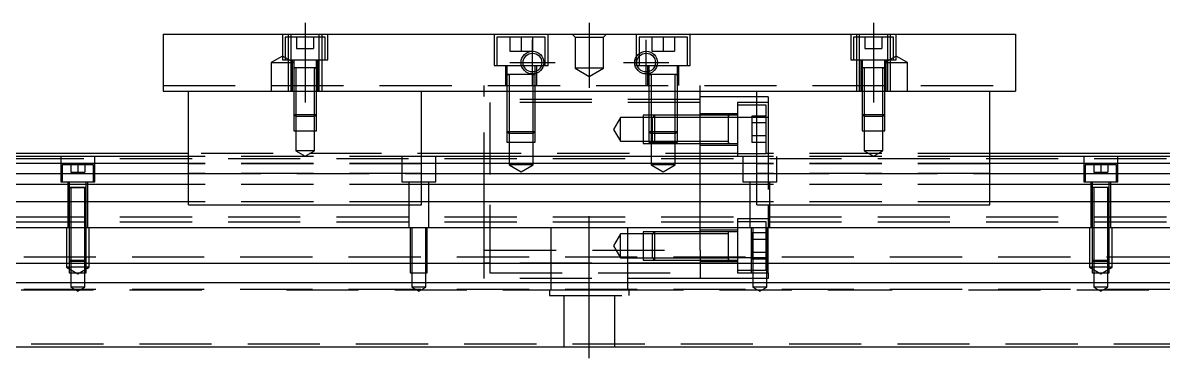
# Model space of a CAD drawing. Extents: x -10 to 787, y -278 to 77.
# Drawn here: x 190.3 to 391, y -219.6 to -160.6 of the extents above; entities that cross this region are included whole.
import ezdxf

# ---------------------------------------------------------------- set-up
doc = ezdxf.new("R2010")
doc.units = 0
doc.linetypes.add('CENTER', pattern=[50.8, 31.75, -6.35, 6.35, -6.35])
doc.linetypes.add('DASHED', pattern=[19.05, 12.7, -6.35])
doc.layers.get('0').update_dxf_attribs({"linetype": 'CONTINUOUS'})
doc.layers.add('CENTER', color=1, linetype='CENTER')

msp = doc.modelspace()

# ---------------------------------------------------------------- linework, layer by layer
at = {"color": 7, "linetype": 'CONTINUOUS'}
for p, q in [((215, -162.58), (365, -162.58)), ((215, -162.58), (215, -172.58)), ((365, -162.58), (365, -172.58)), ((305.500006, -169.68), (300.499994, -169.68)), ((305.500006, -169.68), (300.499994, -169.68)), ((215, -172.58), (365, -172.58)), ((219.5, -192.58), (219.5, -172.58)), ((260.5, -192.58), (260.5, -172.58)), ((309.5, -184.08), (309.5, -172.58)), ((319.5, -173.58), (309.5, -173.58)), ((319.5, -192.58), (319.5, -172.58)), ((360.5, -192.58), (360.5, -172.58)), ((219.5, -184.08), (0, -184.08)), ((219.5, -183.58), (60.5, -183.58)), ((319.5, -184.08), (260.5, -184.08)), ((530, -183.58), (360.5, -183.58)), ((580, -184.08), (360.5, -184.08)), ((219.5, -185.332272), (0, -185.332272)), ((319.5, -185.332272), (260.5, -185.332272)), ((580, -185.332272), (360.5, -185.332272)), ((0, -187.10668), (219.5, -187.10668)), ((260.5, -187.10668), (319.5, -187.10668)), ((360.5, -187.10668), (580, -187.10668)), ((219.5, -189.003076), (0, -189.003076)), ((319.5, -189.003076), (260.5, -189.003076)), ((580, -189.003076), (360.5, -189.003076)), ((219.5, -192.057372), (0, -192.057372)), ((219.5, -192.58), (260.5, -192.58)), ((319.5, -192.057372), (260.5, -192.057372)), ((319.5, -192.58), (360.5, -192.58)), ((580, -192.057372), (360.5, -192.057372)), ((0, -196.58), (580, -196.58)), ((0, -202.88), (580, -202.88)), ((0, -206.28), (580, -206.28)), ((0, -217.58), (580, -217.58))]:
    msp.add_line(p, q, dxfattribs=at)
at = {"color": 3, "linetype": 'DASHED'}
for p, q in [((236, -162.58), (236, -167.08)), ((243.5, -163.08), (236.5, -163.08)), ((236.5, -163.08), (236.5, -167.08)), ((237.000006, -162.58), (237.000006, -163.08)), ((237.000006, -163.08), (237.000006, -167.08)), ((237.5, -162.58), (237.5, -172.58)), ((238.5, -163.08), (238.5, -165.08)), ((240, -163.08), (240, -165.08)), ((241.5, -163.08), (241.5, -165.08)), ((242.5, -172.58), (242.5, -162.58)), ((242.999994, -163.08), (242.999994, -162.58)), ((242.999994, -167.08), (242.999994, -163.08)), ((243.5, -167.08), (243.5, -163.08)), ((244, -167.08), (244, -162.58)), ((273.25, -162.58), (273.25, -168.08)), ((282.25, -163.08), (273.75, -163.08)), ((273.75, -163.08), (273.75, -168.08)), ((276, -163.08), (276, -165.58)), ((278, -163.08), (278, -165.58)), ((280, -163.08), (280, -165.58)), ((282.25, -168.08), (282.25, -163.08)), ((282.75, -168.08), (282.75, -162.58)), ((287.5, -163.08), (287, -162.58)), ((287.5, -163.08), (287.5, -168.58)), ((287.5, -163.08), (292.5, -163.08)), ((292.5, -163.08), (293, -162.58)), ((292.5, -168.58), (292.5, -163.08)), ((298.25, -162.58), (298.25, -168.08)), ((307.25, -163.08), (298.75, -163.08)), ((298.75, -163.08), (298.75, -166.01875)), ((301, -163.08), (301, -165.58)), ((303, -163.08), (303, -165.58)), ((305, -163.08), (305, -165.58)), ((307.25, -168.08), (307.25, -163.08)), ((307.75, -168.08), (307.75, -162.58)), ((336, -162.58), (336, -167.08)), ((343.5, -163.08), (336.5, -163.08)), ((336.5, -163.08), (336.5, -167.08)), ((337.000006, -162.58), (337.000006, -163.08)), ((337.000006, -163.08), (337.000006, -167.08)), ((337.5, -162.58), (337.5, -172.58)), ((338.5, -163.08), (338.5, -165.08)), ((340, -163.08), (340, -165.08)), ((341.5, -163.08), (341.5, -165.08)), ((342.5, -172.58), (342.5, -162.58)), ((342.999994, -163.08), (342.999994, -162.58)), ((342.999994, -167.08), (342.999994, -163.08)), ((343.5, -167.08), (343.5, -163.08)), ((344, -167.08), (344, -162.58)), ((236, -166.4253), (234, -167.58)), ((238, -167.58), (236, -166.4253)), ((238.5, -165.08), (240, -165.08)), ((240, -165.08), (241.5, -165.08)), ((276, -165.58), (278, -165.58)), ((278, -165.58), (280, -165.58)), ((298.75, -166.01875), (298.75, -166.502968)), ((298.75, -166.502968), (298.75, -168.08)), ((301, -165.58), (303, -165.58)), ((303, -165.58), (305, -165.58)), ((338.5, -165.08), (340, -165.08)), ((340, -165.08), (341.5, -165.08)), ((344, -166.4253), (342, -167.58)), ((346, -167.58), (344, -166.4253)), ((234, -167.58), (238, -167.58)), ((234, -167.58), (234, -172.58)), ((236, -167.08), (244, -167.08)), ((237.000006, -167.08), (237.000006, -172.58)), ((237.75, -167.08), (237.75, -172.58)), ((242.000006, -168.48), (237.999994, -168.48)), ((242.000006, -168.48), (237.999994, -168.48)), ((238, -167.08), (238, -168.48)), ((238, -168.475), (238, -168.48)), ((238, -168.48), (238.216462, -168.48)), ((238.216708, -168.48), (238, -168.48)), ((238, -168.48), (238, -168.485)), ((238, -168.48), (238, -172.58)), ((241.783332, -168.48), (238.216708, -168.48)), ((238.35, -168.48), (238.35, -172.58)), ((241.65, -172.58), (241.65, -168.48)), ((242, -168.48), (241.783332, -168.48)), ((241.783538, -168.48), (242, -168.48)), ((242, -168.48), (242, -167.08)), ((242, -168.48), (242, -168.475)), ((242, -168.485), (242, -168.48)), ((242, -172.58), (242, -168.48)), ((242.25, -172.58), (242.25, -167.08)), ((242.999994, -172.58), (242.999994, -167.08)), ((273.25, -168.08), (282.75, -168.08)), ((275.25, -168.08), (275.25, -171.58)), ((275.5, -168.08), (275.5, -169.68)), ((280.5, -169.152418), (280.5, -168.08)), ((280.75, -171.58), (280.75, -168.08)), ((298.25, -168.08), (307.75, -168.08)), ((300.25, -168.08), (300.25, -171.58)), ((300.5, -168.08), (300.5, -169.152418)), ((305.5, -169.68), (305.5, -168.08)), ((305.75, -171.58), (305.75, -168.08)), ((336, -167.08), (344, -167.08)), ((337.000006, -167.08), (337.000006, -172.58)), ((337.75, -167.08), (337.75, -172.58)), ((342.000006, -168.48), (337.999994, -168.48)), ((342.000006, -168.48), (337.999994, -168.48)), ((342.000006, -168.48), (337.999994, -168.48)), ((338, -167.08), (338, -168.48)), ((338, -168.475), (338, -168.48)), ((338, -168.48), (338.216462, -168.48)), ((338.216708, -168.48), (338, -168.48)), ((338, -168.48), (338, -168.485)), ((338, -168.48), (338, -172.58)), ((341.783332, -168.48), (338.216708, -168.48)), ((338.35, -168.48), (338.35, -172.58)), ((341.65, -172.58), (341.65, -168.48)), ((342, -168.48), (341.783332, -168.48)), ((341.783538, -168.48), (342, -168.48)), ((342, -168.48), (342, -167.08)), ((342, -167.58), (346, -167.58)), ((342, -168.48), (342, -168.475)), ((342, -168.485), (342, -168.48)), ((342, -172.58), (342, -168.48)), ((342.25, -172.58), (342.25, -167.08)), ((342.999994, -172.58), (342.999994, -167.08)), ((346, -172.58), (346, -167.58)), ((280.500006, -169.68), (275.499994, -169.68)), ((280.500006, -169.68), (275.499994, -169.68)), ((280.500006, -169.68), (275.499994, -169.68)), ((275.5, -169.675), (275.5, -169.68)), ((275.5, -169.68), (275.757448, -169.68)), ((275.757468, -169.68), (275.5, -169.68)), ((275.5, -169.68), (275.5, -169.685)), ((275.5, -169.68), (275.5, -171.58)), ((280.013852, -169.68), (275.757468, -169.68)), ((275.9, -169.68), (275.9, -171.58)), ((280.242552, -169.68), (280.013852, -169.68)), ((280.1, -171.58), (280.1, -169.68)), ((280.5, -169.68), (280.242552, -169.68)), ((280.242602, -169.68), (280.5, -169.68)), ((280.5, -169.516492), (280.5, -169.152418)), ((280.5, -169.68), (280.5, -169.516492)), ((280.5, -169.68), (280.5, -169.675)), ((280.5, -169.685), (280.5, -169.68)), ((280.5, -171.58), (280.5, -169.68)), ((287.5, -168.58), (290, -170.023376)), ((292.5, -168.58), (287.5, -168.58)), ((290, -170.023376), (292.5, -168.58)), ((300.5, -169.152418), (300.5, -169.516492)), ((300.5, -169.516492), (300.5, -169.68)), ((300.5, -169.675), (300.5, -169.68)), ((300.5, -169.68), (300.757448, -169.68)), ((300.757468, -169.68), (300.5, -169.68)), ((300.5, -169.68), (300.5, -169.685)), ((300.5, -169.68), (300.5, -171.58)), ((305.242552, -169.68), (300.757468, -169.68)), ((300.9, -169.68), (300.9, -171.58)), ((305.1, -171.58), (305.1, -169.68)), ((305.5, -169.68), (305.242552, -169.68)), ((305.242602, -169.68), (305.5, -169.68)), ((305.5, -169.68), (305.5, -169.675)), ((305.5, -169.685), (305.5, -169.68)), ((305.5, -171.58), (305.5, -169.68)), ((215, -171.58), (365, -171.58)), ((271.5, -172.58), (271.5, -171.58)), ((275.5, -171.58), (275.5, -172.58)), ((275.500006, -171.58), (275.500006, -172.58)), ((275.9, -171.58), (275.9, -172.58)), ((280.1, -172.58), (280.1, -171.58)), ((280.499994, -172.58), (280.499994, -171.58)), ((280.5, -172.58), (280.5, -171.58)), ((300.5, -171.58), (300.5, -172.58)), ((300.500006, -171.58), (300.500006, -172.58)), ((300.9, -171.58), (300.9, -172.58)), ((305.1, -172.58), (305.1, -171.58)), ((305.499994, -172.58), (305.499994, -171.58)), ((305.5, -172.58), (305.5, -171.58)), ((309.5, -172.58), (309.5, -171.58)), ((238, -172.58), (238, -176.73)), ((238.000006, -172.58), (238.000002, -176.73)), ((238.35, -172.58), (238.35, -177.08)), ((241.65, -177.08), (241.65, -172.58)), ((241.999998, -176.73), (241.999994, -172.58)), ((242, -176.73), (242, -172.58)), ((271.5, -192.58), (271.5, -172.58)), ((309.5, -174.08), (271.5, -174.08)), ((275.5, -172.58), (275.5, -179.68)), ((275.500006, -172.58), (275.500002, -179.68)), ((275.9, -172.58), (275.9, -180.08)), ((280.1, -180.08), (280.1, -172.58)), ((280.499998, -179.68), (280.499994, -172.58)), ((280.5, -179.68), (280.5, -172.58)), ((300.5, -172.58), (300.5, -179.68)), ((300.500006, -172.58), (300.500002, -179.68)), ((300.9, -172.58), (300.9, -180.08)), ((305.1, -180.08), (305.1, -172.58)), ((305.499998, -179.68), (305.499994, -172.58)), ((305.5, -179.68), (305.5, -172.58)), ((321.5, -173.58), (319.5, -173.58)), ((321.5, -173.58), (321.5, -177.210684)), ((338, -172.58), (338, -176.73)), ((338.000006, -172.58), (338.000002, -176.73)), ((338.35, -172.58), (338.35, -177.08)), ((341.65, -177.08), (341.65, -172.58)), ((341.999998, -176.73), (341.999994, -172.58)), ((342, -176.73), (342, -172.58)), ((272.5, -174.58), (272.5, -192.58)), ((309.5, -174.58), (272.5, -174.58)), ((316.1, -174.58), (316.1, -184.08)), ((321.5, -174.58), (316.1, -174.58)), ((321.1, -175.08), (316.1, -175.08)), ((321.1, -183.58), (321.1, -175.08)), ((238, -176.73), (242, -176.73)), ((238, -176.73), (238.35, -177.08)), ((238.000002, -176.73), (238.000006, -179.58)), ((241.65, -177.08), (238.35, -177.08)), ((238.35, -177.08), (238.35, -179.58)), ((241.65, -177.08), (242, -176.73)), ((241.65, -179.58), (241.65, -177.08)), ((241.999994, -179.58), (241.999998, -176.73)), ((295.5, -177.23), (294.287564, -179.33)), ((295.5, -181.43), (295.5, -177.23)), ((299.5, -177.23), (295.5, -177.23)), ((299.5, -176.830006), (299.5, -181.829994)), ((301.5, -176.830006), (299.5, -176.830006)), ((301.1, -177.23), (299.5, -177.23)), ((301.5, -176.83), (301.1, -177.23)), ((301.1, -181.43), (301.1, -177.23)), ((309.5, -177.23), (301.1, -177.23)), ((309.5, -177.23), (301.1, -177.23)), ((301.5, -176.83), (301.5, -181.83)), ((309.5, -176.83), (301.5, -176.83)), ((309.5, -176.830006), (301.5, -176.830006)), ((316.1, -176.58), (309.5, -176.58)), ((314.505, -176.83), (309.5, -176.83)), ((321.5, -177.210684), (309.5, -177.210684)), ((314.5, -177.23), (309.5, -177.23)), ((316.1, -176.83), (314.495, -176.83)), ((314.5, -179.179968), (314.5, -176.829994)), ((314.5, -176.83), (314.5, -177.087448)), ((314.5, -177.087468), (314.5, -176.83)), ((314.5, -179.179954), (314.5, -177.087468)), ((318.6, -177.020598), (318.6, -178.1753)), ((321.1, -177.020598), (318.6, -177.020598)), ((321.1, -178.1753), (318.6, -178.1753)), ((318.6, -178.1753), (318.6, -180.4847)), ((321.5, -177.210684), (321.5, -192.58)), ((338, -176.73), (342, -176.73)), ((338, -176.73), (338.35, -177.08)), ((338.000002, -176.73), (338.000006, -179.58)), ((341.65, -177.08), (338.35, -177.08)), ((338.35, -177.08), (338.35, -179.58)), ((341.65, -177.08), (342, -176.73)), ((341.65, -179.58), (341.65, -177.08)), ((341.999994, -179.58), (341.999998, -176.73)), ((238.000006, -179.58), (241.999994, -179.58)), ((238.35, -179.58), (238.35, -183.08)), ((241.65, -183.08), (241.65, -179.58)), ((275.5, -179.68), (280.5, -179.68)), ((275.5, -179.68), (275.9, -180.08)), ((275.500002, -179.68), (275.500006, -181.58)), ((280.1, -180.08), (275.9, -180.08)), ((275.9, -180.08), (275.9, -181.58)), ((280.1, -180.08), (280.5, -179.68)), ((280.1, -181.58), (280.1, -180.08)), ((280.499994, -181.58), (280.499998, -179.68)), ((294.287564, -179.33), (295.5, -181.43)), ((300.5, -179.68), (305.5, -179.68)), ((300.5, -179.68), (300.9, -180.08)), ((300.500002, -179.68), (300.500006, -181.58)), ((305.1, -180.08), (300.9, -180.08)), ((300.9, -180.08), (300.9, -181.58)), ((305.1, -180.08), (305.5, -179.68)), ((305.1, -181.58), (305.1, -180.08)), ((305.499994, -181.58), (305.499998, -179.68)), ((314.5, -179.53002), (314.5, -179.179954)), ((314.5, -179.480032), (314.5, -179.179968)), ((314.5, -181.829148), (314.5, -179.480032)), ((314.5, -181.572552), (314.5, -179.53002)), ((321.1, -180.4847), (318.6, -180.4847)), ((318.6, -180.4847), (318.6, -181.639402)), ((338.000006, -179.58), (341.999994, -179.58)), ((338.35, -179.58), (338.35, -183.08)), ((341.65, -183.08), (341.65, -179.58)), ((275.500006, -181.58), (280.499994, -181.58)), ((275.9, -181.58), (275.9, -185.58)), ((280.1, -185.58), (280.1, -181.58)), ((295.5, -181.43), (299.5, -181.43)), ((299.5, -181.43), (301.1, -181.43)), ((299.5, -181.829994), (301.5, -181.829994)), ((300.500006, -181.58), (305.499994, -181.58)), ((300.9, -181.58), (300.9, -185.58)), ((301.1, -181.43), (309.5, -181.43)), ((301.1, -181.43), (301.5, -181.83)), ((301.1, -181.43), (309.5, -181.43)), ((301.5, -181.829994), (309.5, -181.829994)), ((301.5, -181.83), (309.5, -181.83)), ((305.1, -185.58), (305.1, -181.58)), ((309.5, -181.43), (314.5, -181.43)), ((309.5, -181.83), (314.505, -181.83)), ((309.5, -182.08), (316.1, -182.08)), ((314.495, -181.83), (316.1, -181.83)), ((314.5, -181.83), (314.5, -181.572552)), ((314.5, -181.572602), (314.5, -181.83)), ((314.5, -181.830006), (314.5, -181.829148)), ((321.1, -181.639402), (318.6, -181.639402)), ((55, -184.455), (530, -184.455)), ((197, -184.08), (197, -188.58)), ((203, -188.58), (203, -184.08)), ((272.5, -183.58), (219.5, -183.58)), ((260.5, -184.08), (219.5, -184.08)), ((241.65, -183.08), (238.35, -183.08)), ((238.35, -183.08), (240, -184.032628)), ((240, -184.032628), (241.65, -183.08)), ((257, -184.08), (257, -188.58)), ((263, -188.58), (263, -184.08)), ((316.1, -183.58), (272.5, -183.58)), ((309.5, -196.58), (309.5, -184.08)), ((316.1, -183.58), (321.1, -183.58)), ((317, -184.08), (317, -188.58)), ((360.5, -184.08), (319.5, -184.08)), ((321.5, -183.58), (321.1, -183.58)), ((360.5, -183.58), (321.5, -183.58)), ((323, -188.58), (323, -184.08)), ((341.65, -183.08), (338.35, -183.08)), ((338.35, -183.08), (340, -184.032628)), ((340, -184.032628), (341.65, -183.08)), ((377, -184.08), (377, -188.58)), ((383, -188.58), (383, -184.08)), ((202.75, -185.58), (197.25, -185.58)), ((197.25, -185.58), (197.25, -188.58)), ((198.75, -185.58), (198.75, -186.88)), ((200, -185.58), (200, -186.88)), ((201.25, -185.58), (201.25, -186.88)), ((202.75, -188.58), (202.75, -185.58)), ((260.5, -185.332272), (219.5, -185.332272)), ((260.5, -185.377056), (219.5, -185.377056)), ((280.1, -185.58), (275.9, -185.58)), ((275.9, -185.58), (278, -186.792436)), ((278, -186.792436), (280.1, -185.58)), ((305.1, -185.58), (300.9, -185.58)), ((300.9, -185.58), (303, -186.792436)), ((303, -186.792436), (305.1, -185.58)), ((360.5, -185.332272), (319.5, -185.332272)), ((360.5, -185.377056), (319.5, -185.377056)), ((382.75, -185.58), (377.25, -185.58)), ((377.25, -185.58), (377.25, -188.58)), ((378.75, -185.58), (378.75, -186.88)), ((380, -185.58), (380, -186.88)), ((381.25, -185.58), (381.25, -186.88)), ((382.75, -188.58), (382.75, -185.58)), ((197, -188.58), (203, -188.58)), ((198.25, -188.58), (198.25, -196.58)), ((198.5, -188.58), (198.5, -189.58)), ((198.75, -186.88), (200, -186.88)), ((200, -186.88), (201.25, -186.88)), ((201.5, -189.58), (201.5, -188.58)), ((201.75, -196.58), (201.75, -188.58)), ((260.5, -187.08), (219.5, -187.08)), ((219.5, -187.10668), (260.5, -187.10668)), ((257, -188.58), (263, -188.58)), ((258.25, -188.58), (258.25, -196.58)), ((261.75, -196.58), (261.75, -188.58)), ((317, -188.58), (323, -188.58)), ((318.25, -188.58), (318.25, -196.58)), ((360.5, -187.08), (319.5, -187.08)), ((319.5, -187.10668), (360.5, -187.10668)), ((321.75, -196.58), (321.75, -188.58)), ((377, -188.58), (383, -188.58)), ((378.25, -188.58), (378.25, -196.58)), ((378.5, -188.58), (378.5, -189.58)), ((378.75, -186.88), (380, -186.88)), ((380, -186.88), (381.25, -186.88)), ((381.5, -189.58), (381.5, -188.58)), ((381.75, -196.58), (381.75, -188.58)), ((201.500006, -189.58), (198.499994, -189.58)), ((199.998804, -189.58), (198.499994, -189.58)), ((201.500006, -189.58), (198.499994, -189.58)), ((198.5, -189.575), (198.5, -189.58)), ((198.5, -189.58), (198.62467, -189.58)), ((198.624678, -189.58), (198.5, -189.58)), ((198.5, -189.58), (198.5, -196.58)), ((198.5, -189.58), (198.5, -189.585)), ((198.62467, -189.58), (201.375392, -189.58)), ((199.998804, -189.58), (198.624678, -189.58)), ((198.75, -189.58), (198.75, -196.58)), ((201.500006, -189.58), (199.998804, -189.58)), ((201.37533, -189.58), (199.998804, -189.58)), ((201.25, -196.58), (201.25, -189.58)), ((201.5, -189.58), (201.37533, -189.58)), ((201.375392, -189.58), (201.5, -189.58)), ((201.5, -189.58), (201.5, -189.575)), ((201.5, -196.58), (201.5, -189.58)), ((201.5, -189.585), (201.5, -189.58)), ((260.5, -189.003076), (219.5, -189.003076)), ((360.5, -189.003076), (319.5, -189.003076)), ((379.998804, -189.58), (378.499994, -189.58)), ((378.5, -189.575), (378.5, -189.58)), ((378.624678, -189.58), (378.5, -189.58)), ((378.5, -189.58), (378.5, -196.58)), ((378.5, -189.58), (378.5, -189.585)), ((379.998804, -189.58), (378.624678, -189.58)), ((378.75, -189.58), (378.75, -196.58)), ((381.500006, -189.58), (379.998804, -189.58)), ((381.37533, -189.58), (379.998804, -189.58)), ((381.25, -196.58), (381.25, -189.58)), ((381.5, -189.58), (381.37533, -189.58)), ((381.5, -189.58), (381.5, -189.575)), ((381.5, -196.58), (381.5, -189.58)), ((381.5, -189.585), (381.5, -189.58)), ((260.5, -192.057372), (219.5, -192.057372)), ((260.5, -192.08), (219.5, -192.08)), ((271.5, -196.58), (271.5, -192.58)), ((272.5, -192.58), (272.5, -196.58)), ((360.5, -192.057372), (319.5, -192.057372)), ((360.5, -192.08), (319.5, -192.08)), ((321.5, -192.58), (321.5, -196.58)), ((55, -194.705), (530, -194.705)), ((55, -195.58), (530, -195.58)), ((198, -196.58), (198, -203.58)), ((198.5, -196.58), (198.5, -202.33)), ((198.500006, -196.58), (198.500002, -202.33)), ((198.75, -196.58), (198.75, -202.58)), ((201.25, -202.58), (201.25, -196.58)), ((201.499998, -202.33), (201.499994, -196.58)), ((201.5, -202.33), (201.5, -196.58)), ((202, -203.58), (202, -196.58)), ((258.500006, -196.58), (258.500006, -202.88)), ((258.75, -196.58), (258.75, -204.58)), ((261.25, -204.58), (261.25, -196.58)), ((261.499994, -202.88), (261.499994, -196.58)), ((271.5, -200.58), (271.5, -196.58)), ((272.5, -196.58), (272.5, -202.88)), ((283.291796, -207.58), (283.291796, -196.58)), ((296.708204, -196.58), (296.708204, -207.58)), ((309.5, -200.58), (309.5, -196.58)), ((316.1, -195.08), (316.1, -204.58)), ((321.5, -195.08), (316.1, -195.08)), ((321.1, -195.58), (316.1, -195.58)), ((318.500006, -196.58), (318.500006, -202.88)), ((318.75, -196.58), (318.75, -204.58)), ((321.1, -196.58), (321.1, -195.58)), ((321.1, -202.88), (321.1, -196.58)), ((321.25, -204.58), (321.25, -196.58)), ((321.499994, -202.88), (321.499994, -196.58)), ((378, -196.58), (378, -203.58)), ((378.5, -196.58), (378.5, -202.33)), ((378.500006, -196.58), (378.500002, -202.33)), ((378.75, -196.58), (378.75, -202.58)), ((381.25, -202.58), (381.25, -196.58)), ((381.499998, -202.33), (381.499994, -196.58)), ((381.5, -202.33), (381.5, -196.58)), ((382, -203.58), (382, -196.58)), ((295.5, -197.73), (294.287564, -199.83)), ((295.5, -201.93), (295.5, -197.73)), ((299.5, -197.73), (295.5, -197.73)), ((301.5, -197.330002), (299.5, -197.330006)), ((299.5, -197.330006), (299.5, -202.329994)), ((301.1, -197.73), (299.5, -197.73)), ((301.5, -197.33), (301.1, -197.73)), ((301.1, -201.93), (301.1, -197.73)), ((309.5, -197.73), (301.1, -197.73)), ((301.5, -197.33), (301.5, -202.33)), ((309.5, -197.33), (301.5, -197.33)), ((309.5, -197.330006), (301.5, -197.330002)), ((316.1, -197.08), (309.5, -197.08)), ((314.5, -197.33), (309.5, -197.33)), ((314.5, -197.73), (309.5, -197.73)), ((314.5, -197.33), (314.495, -197.33)), ((314.5, -199.679968), (314.5, -197.329994)), ((314.5, -199.83), (314.5, -197.329994)), ((314.5, -202.330006), (314.5, -197.329994)), ((314.5, -197.587468), (314.5, -197.33)), ((316.1, -197.33), (314.5, -197.33)), ((314.505, -197.33), (314.5, -197.33)), ((314.5, -199.629974), (314.5, -197.587468)), ((318.6, -197.520598), (318.6, -198.6753)), ((321.1, -197.520598), (318.6, -197.520598)), ((271.5, -200.58), (309.5, -200.58)), ((271.5, -202.88), (271.5, -200.58)), ((294.287564, -199.83), (295.5, -201.93)), ((309.5, -200.58), (309.5, -202.88)), ((314.5, -200.03002), (314.5, -199.629974)), ((314.5, -202.329148), (314.5, -199.679968)), ((314.5, -202.072552), (314.5, -200.03002)), ((321.1, -198.6753), (318.6, -198.6753)), ((318.6, -198.6753), (318.6, -200.9847)), ((0, -201.73), (580, -201.73)), ((198.5, -202.33), (201.5, -202.33)), ((198.5, -202.33), (198.75, -202.58)), ((198.500002, -202.33), (198.500006, -202.88)), ((201.25, -202.58), (198.75, -202.58)), ((198.75, -202.58), (198.75, -204.58)), ((201.25, -202.58), (201.5, -202.33)), ((201.25, -204.58), (201.25, -202.58)), ((201.499994, -202.88), (201.499998, -202.33)), ((295.5, -201.93), (299.5, -201.93)), ((299.5, -201.93), (301.1, -201.93)), ((299.5, -202.329994), (301.5, -202.329998)), ((301.1, -201.93), (309.5, -201.93)), ((301.1, -201.93), (301.5, -202.33)), ((301.5, -202.329998), (309.5, -202.329994)), ((301.5, -202.33), (309.5, -202.33)), ((309.5, -201.93), (314.5, -201.93)), ((318.500006, -201.949316), (309.5, -201.949316)), ((309.5, -202.33), (314.5, -202.33)), ((309.5, -202.58), (316.1, -202.58)), ((314.495, -202.33), (314.5, -202.33)), ((314.5, -202.33), (314.5, -202.072552)), ((314.5, -202.072602), (314.5, -202.33)), ((314.5, -202.330006), (314.5, -202.329148)), ((314.5, -202.33), (316.1, -202.33)), ((314.5, -202.33), (314.505, -202.33)), ((321.5, -201.949316), (318.500006, -201.949316)), ((321.1, -200.9847), (318.6, -200.9847)), ((318.6, -200.9847), (318.6, -202.139402)), ((321.1, -202.139402), (318.6, -202.139402)), ((378.5, -202.33), (381.5, -202.33)), ((378.5, -202.33), (378.75, -202.58)), ((378.500002, -202.33), (378.500006, -202.88)), ((381.25, -202.58), (378.75, -202.58)), ((378.75, -202.58), (378.75, -204.58)), ((381.25, -202.58), (381.5, -202.33)), ((381.25, -204.58), (381.25, -202.58)), ((381.499994, -202.88), (381.499998, -202.33)), ((202, -203.58), (198, -203.58)), ((198, -203.58), (200, -204.7347)), ((198.500006, -202.88), (198.500006, -204.58)), ((198.500006, -204.58), (201.499994, -204.58)), ((198.75, -204.58), (198.75, -207.08)), ((200, -204.7347), (202, -203.58)), ((201.25, -207.08), (201.25, -204.58)), ((201.499994, -204.58), (201.499994, -202.88)), ((258.500006, -202.88), (258.500006, -204.58)), ((258.500006, -204.58), (261.499994, -204.58)), ((258.75, -204.58), (258.75, -207.08)), ((261.25, -207.08), (261.25, -204.58)), ((261.499994, -204.58), (261.499994, -202.88)), ((271.5, -202.855918), (309.5, -202.855918)), ((272.5, -202.855918), (271.5, -202.855918)), ((271.5, -205.58), (271.5, -202.88)), ((309.5, -202.855918), (272.5, -202.855918)), ((272.5, -202.88), (272.5, -204.58)), ((272.5, -204.58), (309.5, -204.58)), ((309.5, -202.88), (309.5, -205.58)), ((316.1, -204.08), (318.500006, -204.08)), ((316.1, -204.58), (318.500006, -204.58)), ((318.500006, -202.88), (318.500006, -204.58)), ((318.500006, -204.08), (321.1, -204.08)), ((318.500006, -204.58), (321.499994, -204.58)), ((318.75, -204.58), (318.75, -207.08)), ((321.1, -204.08), (321.1, -202.88)), ((321.25, -207.08), (321.25, -204.58)), ((321.499994, -204.58), (321.499994, -202.88)), ((321.5, -204.58), (321.5, -205.58)), ((382, -203.58), (378, -203.58)), ((378, -203.58), (380, -204.7347)), ((378.500006, -202.88), (378.500006, -204.58)), ((378.500006, -204.58), (381.499994, -204.58)), ((378.75, -204.58), (378.75, -207.08)), ((380, -204.7347), (382, -203.58)), ((381.25, -207.08), (381.25, -204.58)), ((381.499994, -204.58), (381.499994, -202.88)), ((309.5, -205.58), (271.5, -205.58)), ((321.5, -205.58), (309.5, -205.58)), ((0, -207.43), (580, -207.43)), ((56.708204, -207.58), (223.291796, -207.58)), ((201.25, -207.08), (198.75, -207.08)), ((198.75, -207.08), (200, -207.801688)), ((200, -207.801688), (201.25, -207.08)), ((236.708204, -207.58), (343.291796, -207.58)), ((261.25, -207.08), (258.75, -207.08)), ((258.75, -207.08), (260, -207.801688)), ((260, -207.801688), (261.25, -207.08)), ((283, -207.58), (283, -208.58)), ((283, -208.58), (297, -208.58)), ((283.291796, -207.58), (296.708204, -207.58)), ((285.5, -208.58), (285.5, -217.58)), ((294.5, -217.58), (294.5, -208.58)), ((297, -208.58), (297, -207.58)), ((321.25, -207.08), (318.75, -207.08)), ((318.75, -207.08), (320, -207.801688)), ((320, -207.801688), (321.25, -207.08)), ((356.708204, -207.58), (523.291796, -207.58)), ((381.25, -207.08), (378.75, -207.08)), ((378.75, -207.08), (380, -207.801688)), ((380, -207.801688), (381.25, -207.08)), ((77.499994, -217.08), (580, -217.08))]:
    msp.add_line(p, q, dxfattribs=at)
at = {"color": 3, "linetype": 'CONTINUOUS'}
for centre in [(280, -167.58), (300, -167.58)]:
    msp.add_circle(centre, 2, dxfattribs=at)
at = {"color": 7, "linetype": 'CONTINUOUS'}
for centre in [(280, -167.58), (300, -167.58)]:
    msp.add_circle(centre, 1.65, dxfattribs=at)
at = {"layer": 'CENTER', "color": 1, "linetype": 'CENTER'}
for p, q in [((240, -160.58), (240, -174.58)), ((290, -160.58), (290, -172.023376)), ((340, -160.58), (340, -174.58)), ((280, -171.58), (280, -163.58)), ((300, -171.58), (300, -163.58)), ((276, -167.58), (284, -167.58)), ((296, -167.58), (304, -167.58)), ((290, -219.58), (290, -194.58))]:
    msp.add_line(p, q, dxfattribs=at)

doc.saveas('drawing.dxf')
